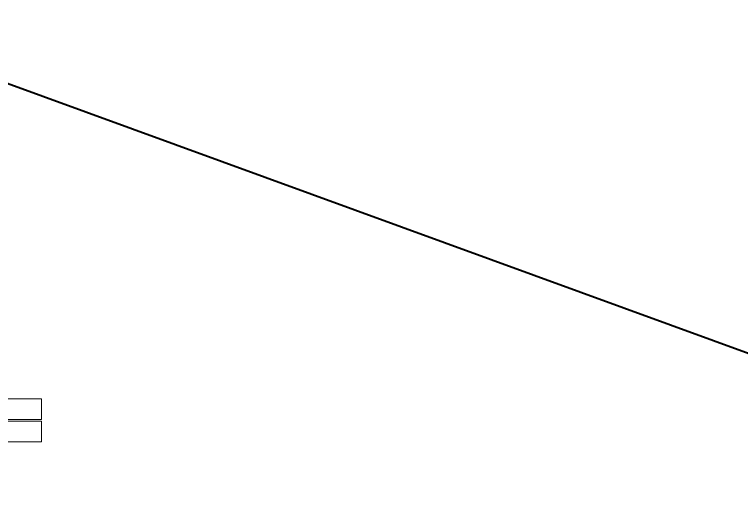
# Model space of a CAD drawing. Header units: millimetres. Extents: x 0 to 5945, y 0 to 4205.
# Drawn here: x 2917.4 to 2970.2, y 1801.8 to 1838 of the extents above; entities that cross this region are included whole.
import ezdxf

# ---------------------------------------------------------------- set-up
doc = ezdxf.new("R2010")
doc.units = ezdxf.units.MM
doc.header["$LTSCALE"] = 5
doc.layers.add('가려진 것(ISO)', color=2, linetype='Continuous', lineweight=18)
doc.layers.add('가시적인 것(ISO)', color=3, linetype='Continuous', lineweight=40)

msp = doc.modelspace()

# ---------------------------------------------------------------- linework, layer by layer
at = {"layer": '가려진 것(ISO)'}
for p, q in [((2919.3806, 1810.0362), (2914.3806, 1810.0362)), ((2919.3806, 1808.5362), (2919.3806, 1810.0362)), ((2919.3806, 1808.5362), (2914.3806, 1808.5362)), ((2919.3806, 1808.4363), (2914.3806, 1808.4363)), ((2919.3806, 1806.9363), (2919.3806, 1808.4363)), ((2919.3806, 1806.9363), (2914.3806, 1806.9363))]:
    msp.add_line(p, q, dxfattribs=at)
at = {"layer": '가시적인 것(ISO)'}
msp.add_line((3002.4311, 1801.7956), (2903.0826, 1837.9555), dxfattribs=at)

doc.saveas('drawing.dxf')
